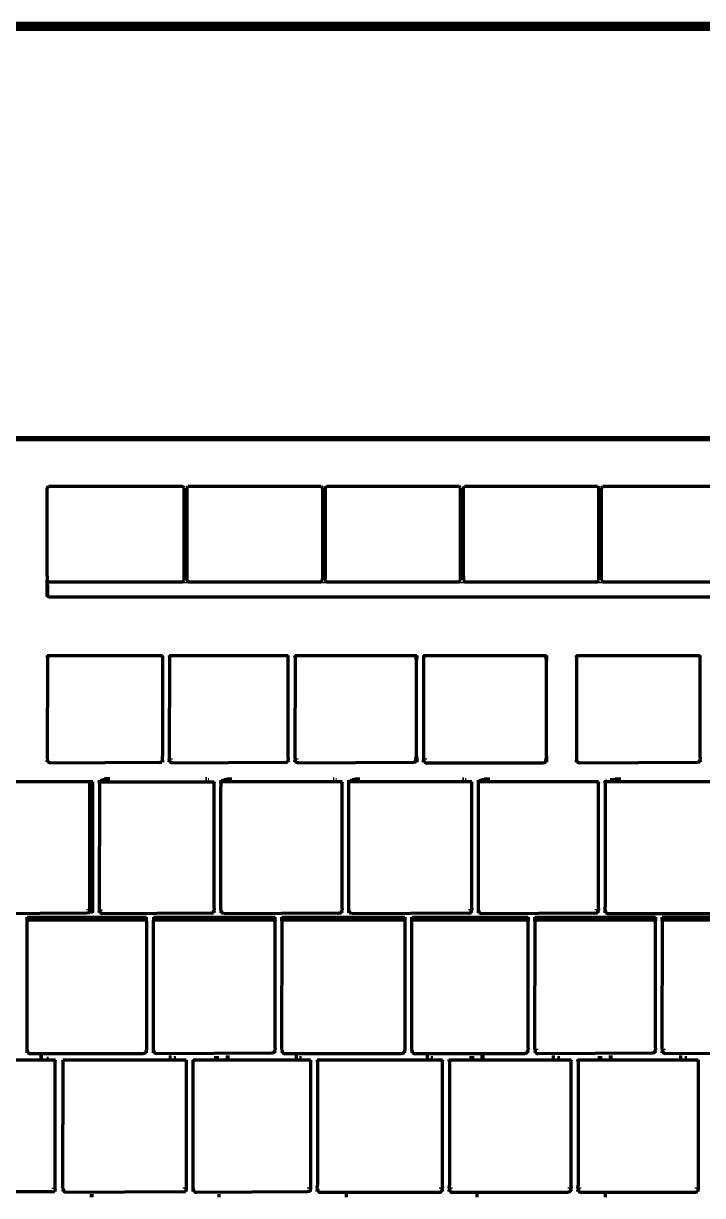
# Model space of a CAD drawing. Header units: millimetres. Extents: x 4307 to 31003, y 2809 to 20009.
# Drawn here: x 18928.9 to 18998.2, y 8724.4 to 8844.1 of the extents above; entities that cross this region are included whole.
import ezdxf

# ---------------------------------------------------------------- set-up
doc = ezdxf.new("R2010")
doc.units = ezdxf.units.MM
doc.layers.add('ProfileEdges', color=7, linetype='Continuous')

msp = doc.modelspace()

# ---------------------------------------------------------------- linework, layer by layer
for p, q in [((18931.43, 8786.99), (18931.43, 8787.09)), ((19133.2, 8786.99), (18931.43, 8786.99)), ((18931.43, 8786.8), (18931.43, 8785.66)), ((18931.43, 8785.66), (19133.2, 8785.66)), ((18931.29, 8768.98), (18931.38, 8768.98)), ((18931.38, 8768.64), (18931.29, 8768.65)), ((18942.72, 8768.61), (18931.38, 8768.64)), ((18942.98, 8768.98), (18943.07, 8768.98)), ((18943.07, 8768.65), (18942.98, 8768.64)), ((18943.75, 8768.98), (18944.09, 8768.98)), ((18943.84, 8768.64), (18943.75, 8768.65)), ((18955.55, 8768.61), (18943.84, 8768.64)), ((18955.81, 8768.98), (18955.89, 8768.98)), ((18955.89, 8768.65), (18955.81, 8768.64)), ((18956.58, 8768.98), (18956.92, 8768.98)), ((18956.66, 8768.64), (18956.58, 8768.65)), ((18968.68, 8768.61), (18956.66, 8768.64)), ((18968.94, 8768.98), (18969.02, 8768.98)), ((18969.02, 8768.65), (18968.94, 8768.64)), ((18969.71, 8768.98), (18970.05, 8768.98)), ((18969.79, 8768.64), (18969.71, 8768.65)), ((18982.21, 8768.64), (18969.79, 8768.64)), ((18982.29, 8768.65), (18982.21, 8768.64)), ((18982.22, 8768.98), (18982.29, 8768.98)), ((18985.41, 8768.64), (18985.33, 8768.65)), ((18997.63, 8768.61), (18985.41, 8768.64)), ((18997.89, 8768.98), (18997.97, 8768.98)), ((18997.97, 8768.65), (18997.89, 8768.64)), ((18935.63, 8753.58), (18935.3, 8753.58)), ((18935.3, 8753.25), (18935.56, 8753.25)), ((18935.56, 8753.25), (18935.93, 8753.25)), ((18935.93, 8753.58), (18935.63, 8753.58)), ((18936.6, 8753.58), (18936.94, 8753.58)), ((18936.68, 8753.25), (18936.6, 8753.25)), ((18936.94, 8753.25), (18936.68, 8753.25)), ((18948.24, 8753.25), (18947.98, 8753.25)), ((18948.24, 8753.58), (18948.32, 8753.58)), ((18948.32, 8753.25), (18948.24, 8753.25)), ((18949.01, 8753.25), (18949.1, 8753.25)), ((18961.05, 8753.25), (18961.31, 8753.25)), ((18961.4, 8753.58), (18961.31, 8753.58)), ((18961.31, 8753.25), (18961.4, 8753.25)), ((18962.08, 8753.25), (18962.17, 8753.25)), ((18974.64, 8753.58), (18974.3, 8753.58)), ((18974.3, 8753.25), (18974.56, 8753.25)), ((18974.56, 8753.25), (18974.64, 8753.25)), ((18975.33, 8753.25), (18975.41, 8753.25)), ((18975.41, 8753.25), (18975.67, 8753.25)), ((18987.58, 8753.58), (18987.23, 8753.58)), ((18987.23, 8753.25), (18987.49, 8753.25)), ((18987.49, 8753.25), (18987.58, 8753.25)), ((18988.35, 8753.58), (18988.26, 8753.58)), ((18988.26, 8753.25), (18988.35, 8753.25)), ((18988.35, 8753.25), (18988.6, 8753.25)), ((18929.22, 8739.29), (18929.31, 8739.29)), ((18929.22, 8738.96), (18929.31, 8738.96)), ((18929.31, 8738.96), (18941.36, 8738.96)), ((18941.36, 8738.96), (18941.44, 8738.96)), ((18942.21, 8739.29), (18942.13, 8739.29)), ((18942.13, 8738.96), (18942.21, 8738.96)), ((18942.21, 8738.96), (18954.22, 8738.92)), ((18954.56, 8739.29), (18954.48, 8739.29)), ((18954.48, 8738.96), (18954.56, 8738.96)), ((18955.25, 8738.96), (18955.33, 8738.96)), ((18955.33, 8738.96), (18967.74, 8738.96)), ((18967.82, 8739.29), (18967.74, 8739.29)), ((18967.74, 8738.96), (18967.82, 8738.96)), ((18968.59, 8739.29), (18968.51, 8739.29)), ((18968.51, 8738.96), (18968.59, 8738.96)), ((18968.59, 8738.96), (18980.31, 8738.96)), ((18980.31, 8738.96), (18980.4, 8738.96)), ((18981.43, 8739.29), (18981.08, 8739.29)), ((18981.08, 8738.96), (18981.17, 8738.96)), ((18981.17, 8738.96), (18993.07, 8738.92)), ((18993.32, 8738.96), (18993.41, 8738.96)), ((18994.44, 8739.29), (18994.09, 8739.29)), ((18994.09, 8738.96), (18994.18, 8738.96)), ((18994.18, 8738.96), (19005.84, 8738.92)), ((18931.75, 8725.12), (18932.1, 8725.12)), ((18932.01, 8724.79), (18932.1, 8724.79)), ((18932.89, 8724.79), (18932.98, 8724.79)), ((18932.98, 8724.79), (18945.15, 8724.75)), ((18945.49, 8725.12), (18945.15, 8725.12)), ((18945.41, 8724.79), (18945.49, 8724.79)), ((18946.26, 8725.12), (18946.18, 8725.12)), ((18946.18, 8724.79), (18946.26, 8724.79)), ((18946.26, 8724.79), (18957.84, 8724.75)), ((18958.18, 8725.12), (18957.84, 8725.12)), ((18958.1, 8724.79), (18958.18, 8724.79)), ((18958.95, 8725.12), (18958.87, 8725.12)), ((18958.87, 8724.79), (18958.95, 8724.79)), ((18958.95, 8724.79), (18971.57, 8724.79)), ((18971.66, 8725.12), (18971.31, 8725.12)), ((18971.57, 8724.79), (18971.66, 8724.79)), ((18972.68, 8725.12), (18972.34, 8725.12)), ((18972.34, 8724.79), (18972.43, 8724.79)), ((18972.43, 8724.79), (18984.71, 8724.79)), ((18984.8, 8725.12), (18984.45, 8725.12)), ((18984.71, 8724.79), (18984.8, 8724.79)), ((18985.82, 8725.12), (18985.48, 8725.12)), ((18985.48, 8724.79), (18985.57, 8724.79)), ((18985.57, 8724.79), (18997.69, 8724.79)), ((18997.78, 8725.12), (18997.43, 8725.12)), ((18997.69, 8724.79), (18997.78, 8724.79))]:
    msp.add_line(p, q)
at = {"layer": 'ProfileEdges', "lineweight": 211}
for p, q in [((19353.46, 8844.14), (18886.7, 8844.13)), ((19371.81, 8843.51), (18886.77, 8843.51)), ((18905.14, 8843.91), (19353.44, 8843.91)), ((18899.2, 8801.63), (19198.4, 8801.64)), ((19198.25, 8801.81), (18899.37, 8801.81)), ((18931.29, 8796.7), (18931.43, 8796.84)), ((18931.29, 8787.67), (18931.29, 8796.7)), ((18945.14, 8796.84), (18931.43, 8796.84)), ((18945.27, 8796.7), (18945.14, 8796.84)), ((18945.27, 8787.42), (18945.27, 8796.7)), ((18945.55, 8796.7), (18945.68, 8796.84)), ((18945.55, 8796.7), (18945.55, 8787.42)), ((18959.25, 8796.84), (18945.68, 8796.84)), ((18959.25, 8796.84), (18959.39, 8796.7)), ((18959.39, 8796.7), (18959.39, 8787.42)), ((18959.67, 8796.7), (18959.8, 8796.84)), ((18959.67, 8796.7), (18959.67, 8787.42)), ((18973.37, 8796.84), (18959.8, 8796.84)), ((18973.51, 8796.7), (18973.37, 8796.84)), ((18973.51, 8787.42), (18973.51, 8796.7)), ((18973.79, 8796.7), (18973.92, 8796.84)), ((18973.79, 8787.67), (18973.79, 8796.7)), ((18987.49, 8796.84), (18973.92, 8796.84)), ((18987.49, 8796.84), (18987.63, 8796.7)), ((18987.63, 8787.42), (18987.63, 8796.7)), ((18987.9, 8796.7), (18988.04, 8796.84)), ((18987.91, 8787.42), (18987.9, 8796.7)), ((19001.61, 8796.84), (18988.04, 8796.84)), ((18931.29, 8787.67), (18931.29, 8787.24)), ((18973.79, 8787.67), (18973.79, 8787.42)), ((18931.29, 8787.24), (18931.43, 8787.09)), ((18931.29, 8786.11), (18931.29, 8787.24)), ((18931.43, 8787.09), (18945.14, 8787.09)), ((18945.14, 8787.42), (18945.27, 8787.42)), ((18945.14, 8787.09), (18945.27, 8787.24)), ((18945.27, 8787.42), (18945.55, 8787.42)), ((18945.27, 8787.24), (18945.27, 8787.42)), ((18945.55, 8787.42), (18945.55, 8787.24)), ((18945.68, 8787.09), (18945.55, 8787.24)), ((18945.68, 8787.09), (18959.25, 8787.09)), ((18959.25, 8787.09), (18959.39, 8787.24)), ((18959.39, 8787.42), (18959.67, 8787.42)), ((18959.39, 8787.24), (18959.39, 8787.42)), ((18959.67, 8787.42), (18959.8, 8787.42)), ((18959.67, 8787.24), (18959.67, 8787.42)), ((18959.8, 8787.09), (18959.67, 8787.24)), ((18959.8, 8787.09), (18973.37, 8787.09)), ((18973.37, 8787.09), (18973.51, 8787.24)), ((18973.51, 8787.42), (18973.79, 8787.42)), ((18973.51, 8787.24), (18973.51, 8787.42)), ((18973.79, 8787.42), (18973.79, 8787.24)), ((18973.79, 8787.24), (18973.92, 8787.09)), ((18973.92, 8787.09), (18987.49, 8787.09)), ((18987.49, 8787.42), (18987.63, 8787.42)), ((18987.49, 8787.09), (18987.63, 8787.24)), ((18987.63, 8787.42), (18987.91, 8787.42)), ((18987.63, 8787.24), (18987.63, 8787.42)), ((18987.9, 8787.24), (18987.91, 8787.42)), ((18987.9, 8787.24), (18988.04, 8787.09)), ((18988.04, 8787.09), (19001.61, 8787.09)), ((18931.29, 8786.11), (18931.29, 8786)), ((18931.29, 8785.68), (18931.29, 8786)), ((18931.29, 8785.68), (18931.43, 8785.53)), ((18931.29, 8785.58), (18931.29, 8785.68)), ((19133.2, 8785.53), (18931.43, 8785.53)), ((18931.31, 8779.43), (18931.29, 8779.55)), ((18931.29, 8779.55), (18931.34, 8779.55)), ((18931.31, 8779.43), (18931.29, 8768.98)), ((18931.31, 8779.43), (18931.34, 8779.55)), ((18931.34, 8779.55), (18943.02, 8779.55)), ((18943.02, 8779.55), (18943.05, 8779.43)), ((18943.02, 8779.55), (18943.07, 8779.55)), ((18943.05, 8779.43), (18943.07, 8779.55)), ((18943.05, 8779.43), (18943.05, 8769.28)), ((18943.75, 8779.55), (18943.81, 8779.57)), ((18943.75, 8779.55), (18943.77, 8779.43)), ((18943.77, 8779.43), (18943.75, 8768.98)), ((18943.77, 8779.43), (18943.81, 8779.57)), ((18943.81, 8779.57), (18955.84, 8779.55)), ((18955.84, 8779.55), (18955.87, 8779.43)), ((18955.84, 8779.55), (18955.89, 8779.55)), ((18955.89, 8779.55), (18955.87, 8779.43)), ((18955.87, 8779.43), (18955.87, 8769.28)), ((18956.58, 8779.55), (18956.65, 8779.55)), ((18956.6, 8779.43), (18956.58, 8779.55)), ((18956.6, 8779.43), (18956.58, 8768.98)), ((18956.65, 8779.55), (18956.6, 8779.43)), ((18956.65, 8779.55), (18968.92, 8779.55)), ((18968.92, 8779.55), (18968.94, 8779.45)), ((18968.92, 8779.55), (18969.02, 8779.55)), ((18969, 8779.05), (18968.94, 8779.45)), ((18969.02, 8779.55), (18969, 8779.05)), ((18969.71, 8779.55), (18969.78, 8779.55)), ((18969.71, 8779.55), (18969.73, 8779.43)), ((18969.78, 8779.55), (18969.73, 8779.43)), ((18969.73, 8779.43), (18969.73, 8769.28)), ((18969.78, 8779.55), (18982.19, 8779.55)), ((18982.19, 8779.55), (18982.21, 8779.45)), ((18982.19, 8779.55), (18982.29, 8779.55)), ((18982.27, 8779.05), (18982.21, 8779.45)), ((18982.29, 8779.55), (18982.27, 8779.05)), ((18985.35, 8779.43), (18985.33, 8779.55)), ((18985.33, 8779.55), (18985.4, 8779.55)), ((18985.4, 8779.55), (18985.35, 8779.43)), ((18985.35, 8779.43), (18985.35, 8768.91)), ((18985.4, 8779.55), (18997.92, 8779.55)), ((18997.92, 8779.55), (18997.95, 8779.43)), ((18997.92, 8779.55), (18997.97, 8779.55)), ((18997.97, 8779.55), (18997.95, 8779.43)), ((18997.95, 8779.43), (18997.95, 8769.28)), ((18969, 8769.28), (18969, 8779.05)), ((18982.27, 8769.28), (18982.27, 8779.05)), ((18931.29, 8768.98), (18931.31, 8768.91)), ((18931.29, 8768.65), (18931.31, 8768.91)), ((18931.38, 8768.64), (18931.31, 8768.91)), ((18931.63, 8768.55), (18931.38, 8768.64)), ((18942.72, 8768.61), (18931.63, 8768.55)), ((18942.72, 8768.61), (18942.98, 8768.64)), ((18942.98, 8768.64), (18943.05, 8768.91)), ((18943.07, 8768.98), (18943.05, 8769.28)), ((18943.05, 8768.91), (18943.07, 8768.98)), ((18943.05, 8768.91), (18943.07, 8768.65)), ((18943.77, 8768.91), (18943.75, 8768.98)), ((18943.75, 8768.65), (18943.77, 8768.91)), ((18943.84, 8768.64), (18943.77, 8768.91)), ((18944.09, 8768.55), (18943.84, 8768.64)), ((18955.55, 8768.61), (18944.09, 8768.55)), ((18955.55, 8768.61), (18955.81, 8768.64)), ((18955.87, 8768.91), (18955.81, 8768.64)), ((18955.87, 8769.28), (18955.89, 8768.98)), ((18955.89, 8768.98), (18955.87, 8768.91)), ((18955.87, 8768.91), (18955.89, 8768.65)), ((18956.58, 8768.98), (18956.6, 8768.91)), ((18956.58, 8768.65), (18956.6, 8768.91)), ((18956.66, 8768.64), (18956.6, 8768.91)), ((18956.92, 8768.55), (18956.66, 8768.64)), ((18968.68, 8768.61), (18956.92, 8768.55)), ((18968.94, 8768.64), (18968.68, 8768.61)), ((18968.94, 8768.98), (18969, 8769.28)), ((18968.94, 8768.64), (18968.94, 8768.98)), ((18969, 8769.28), (18969.02, 8768.98)), ((18969.02, 8768.98), (18969.02, 8768.65)), ((18969.73, 8769.28), (18969.71, 8768.98)), ((18969.71, 8768.98), (18969.73, 8768.91)), ((18969.71, 8768.65), (18969.73, 8768.91)), ((18969.73, 8768.91), (18969.79, 8768.64)), ((18969.79, 8768.64), (18970.05, 8768.55)), ((18981.95, 8768.55), (18970.05, 8768.55)), ((18982.21, 8768.64), (18981.95, 8768.55)), ((18982.22, 8768.98), (18982.21, 8768.89)), ((18982.21, 8768.64), (18982.21, 8768.89)), ((18982.27, 8769.28), (18982.22, 8768.98)), ((18982.27, 8769.28), (18982.29, 8768.98)), ((18982.29, 8768.98), (18982.29, 8768.65)), ((18985.33, 8768.65), (18985.35, 8768.91)), ((18985.35, 8768.91), (18985.41, 8768.64)), ((18985.67, 8768.55), (18985.41, 8768.64)), ((18997.63, 8768.61), (18985.67, 8768.55)), ((18997.89, 8768.64), (18997.63, 8768.61)), ((18997.89, 8768.64), (18997.95, 8768.91)), ((18997.95, 8769.28), (18997.97, 8768.98)), ((18997.97, 8768.98), (18997.95, 8768.91)), ((18997.95, 8768.91), (18997.97, 8768.65)), ((18935.6, 8766.63), (18923.87, 8766.63)), ((18935.6, 8766.63), (18935.63, 8766.51)), ((18935.95, 8766.63), (18935.6, 8766.63)), ((18935.63, 8753.58), (18935.63, 8766.51)), ((18935.93, 8753.58), (18935.95, 8766.63)), ((18936.6, 8766.81), (18936.6, 8766.63)), ((18936.6, 8766.63), (18936.67, 8766.63)), ((18936.62, 8766.51), (18936.6, 8766.63)), ((18936.62, 8766.51), (18936.6, 8753.58)), ((18936.67, 8766.63), (18936.62, 8766.51)), ((18936.67, 8766.63), (18948.28, 8766.63)), ((18936.73, 8766.76), (18936.68, 8766.65)), ((18936.94, 8766.86), (18936.73, 8766.76)), ((18937.36, 8766.86), (18936.94, 8766.86)), ((18937.67, 8766.96), (18937.13, 8766.96)), ((18947.57, 8766.96), (18947.45, 8766.96)), ((18947.79, 8766.86), (18947.71, 8766.86)), ((18948.27, 8766.65), (18948.28, 8766.63)), ((18948.28, 8766.63), (18948.3, 8766.51)), ((18948.28, 8766.63), (18948.32, 8766.63)), ((18948.32, 8766.63), (18948.3, 8766.51)), ((18948.3, 8766.51), (18948.3, 8753.89)), ((18949.01, 8766.81), (18949.01, 8766.63)), ((18949.06, 8766.63), (18949.01, 8766.63)), ((18949.03, 8766.51), (18949.01, 8766.63)), ((18949.01, 8753.58), (18949.03, 8766.13)), ((18949.06, 8766.63), (18949.03, 8766.51)), ((18949.03, 8766.51), (18949.03, 8766.13)), ((18949.1, 8766.77), (18949.06, 8766.63)), ((18961.34, 8766.65), (18949.06, 8766.63)), ((18949.1, 8766.77), (18949.35, 8766.86)), ((18949.82, 8766.86), (18949.35, 8766.86)), ((18949.58, 8766.96), (18950.15, 8766.96)), ((18960.48, 8766.96), (18960.6, 8766.96)), ((18960.83, 8766.86), (18960.75, 8766.86)), ((18961.38, 8766.51), (18961.34, 8766.65)), ((18961.4, 8766.63), (18961.34, 8766.65)), ((18961.4, 8766.63), (18961.38, 8766.51)), ((18961.38, 8766.51), (18961.38, 8753.89)), ((18962.08, 8766.63), (18962.08, 8766.81)), ((18962.16, 8766.63), (18962.08, 8766.63)), ((18962.1, 8766.51), (18962.08, 8766.63)), ((18962.08, 8753.58), (18962.1, 8766.51)), ((18962.16, 8766.63), (18962.1, 8766.51)), ((18974.59, 8766.65), (18962.16, 8766.63)), ((18962.21, 8766.76), (18962.17, 8766.65)), ((18962.43, 8766.86), (18962.21, 8766.76)), ((18962.9, 8766.86), (18962.43, 8766.86)), ((18962.66, 8766.96), (18963.23, 8766.96)), ((18973.71, 8766.96), (18973.82, 8766.96)), ((18974.06, 8766.86), (18973.98, 8766.86)), ((18974.59, 8766.65), (18974.62, 8766.51)), ((18974.64, 8766.63), (18974.59, 8766.65)), ((18974.64, 8766.63), (18974.62, 8766.51)), ((18974.62, 8766.51), (18974.62, 8753.89)), ((18975.33, 8766.63), (18975.33, 8766.81)), ((18975.38, 8766.63), (18975.33, 8766.63)), ((18975.35, 8766.51), (18975.33, 8766.63)), ((18975.33, 8753.58), (18975.35, 8766.51)), ((18975.35, 8766.51), (18975.38, 8766.63)), ((18975.38, 8766.63), (18975.41, 8766.77)), ((18987.52, 8766.65), (18975.38, 8766.63)), ((18975.41, 8766.77), (18975.67, 8766.86)), ((18976.14, 8766.86), (18975.67, 8766.86)), ((18975.91, 8766.96), (18976.48, 8766.96)), ((18987.52, 8766.65), (18987.55, 8766.51)), ((18987.58, 8766.63), (18987.52, 8766.65)), ((18987.58, 8766.63), (18987.55, 8766.51)), ((18987.55, 8766.51), (18987.55, 8753.89)), ((18988.26, 8766.63), (18988.26, 8766.76)), ((18988.31, 8766.63), (18988.26, 8766.63)), ((18988.28, 8766.51), (18988.26, 8766.63)), ((18988.28, 8766.51), (18988.31, 8766.63)), ((18988.28, 8766.51), (18988.28, 8753.89)), ((18988.31, 8766.63), (18988.35, 8766.77)), ((19000.53, 8766.63), (18988.31, 8766.63)), ((18988.37, 8766.78), (18988.35, 8766.77)), ((18989.4, 8766.86), (18988.79, 8766.86)), ((18989.3, 8766.96), (18989.87, 8766.96)), ((18935.3, 8753.21), (18924.14, 8753.16)), ((18935.56, 8753.25), (18935.3, 8753.21)), ((18935.63, 8753.51), (18935.56, 8753.25)), ((18935.63, 8753.58), (18935.63, 8753.51)), ((18935.93, 8753.25), (18935.93, 8753.58)), ((18936.62, 8753.51), (18936.6, 8753.58)), ((18936.6, 8753.25), (18936.62, 8753.51)), ((18936.62, 8753.51), (18936.68, 8753.25)), ((18936.94, 8753.16), (18936.68, 8753.25)), ((18947.98, 8753.21), (18936.94, 8753.16)), ((18947.98, 8753.21), (18948.24, 8753.25)), ((18948.24, 8753.25), (18948.3, 8753.51)), ((18948.3, 8753.89), (18948.32, 8753.58)), ((18948.32, 8753.58), (18948.3, 8753.51)), ((18948.3, 8753.51), (18948.32, 8753.25)), ((18949.01, 8753.58), (18949.03, 8753.51)), ((18949.03, 8753.51), (18949.01, 8753.25)), ((18949.03, 8753.51), (18949.1, 8753.25)), ((18949.1, 8753.25), (18949.2, 8753.25)), ((18949.35, 8753.16), (18949.2, 8753.25)), ((18961.05, 8753.21), (18949.35, 8753.16)), ((18961.05, 8753.21), (18961.31, 8753.25)), ((18961.31, 8753.25), (18961.38, 8753.51)), ((18961.38, 8753.89), (18961.4, 8753.58)), ((18961.4, 8753.58), (18961.38, 8753.51)), ((18961.4, 8753.25), (18961.38, 8753.51)), ((18962.1, 8753.51), (18962.08, 8753.58)), ((18962.08, 8753.25), (18962.1, 8753.51)), ((18962.1, 8753.51), (18962.17, 8753.25)), ((18962.17, 8753.25), (18962.27, 8753.25)), ((18962.43, 8753.16), (18962.27, 8753.25)), ((18974.3, 8753.21), (18962.43, 8753.16)), ((18974.3, 8753.21), (18974.56, 8753.25)), ((18974.56, 8753.25), (18974.62, 8753.51)), ((18974.62, 8753.89), (18974.64, 8753.58)), ((18974.64, 8753.58), (18974.62, 8753.51)), ((18974.64, 8753.25), (18974.62, 8753.51)), ((18975.35, 8753.51), (18975.33, 8753.58)), ((18975.33, 8753.25), (18975.35, 8753.51)), ((18975.35, 8753.51), (18975.41, 8753.25)), ((18975.67, 8753.16), (18975.41, 8753.25)), ((18987.23, 8753.21), (18975.67, 8753.16)), ((18987.23, 8753.21), (18987.49, 8753.25)), ((18987.49, 8753.25), (18987.55, 8753.51)), ((18987.55, 8753.89), (18987.58, 8753.58)), ((18987.58, 8753.58), (18987.55, 8753.51)), ((18987.58, 8753.25), (18987.55, 8753.51)), ((18988.26, 8753.58), (18988.28, 8753.89)), ((18988.28, 8753.51), (18988.26, 8753.58)), ((18988.26, 8753.25), (18988.28, 8753.51)), ((18988.28, 8753.51), (18988.35, 8753.25)), ((18988.35, 8753.25), (18988.6, 8753.16)), ((19000.24, 8753.16), (18988.6, 8753.16)), ((18929.22, 8752.83), (18941.44, 8752.83)), ((18929.22, 8752.5), (18929.22, 8752.83)), ((18929.27, 8752.5), (18929.22, 8752.5)), ((18929.24, 8752.38), (18929.22, 8752.5)), ((18929.22, 8739.29), (18929.24, 8752.38)), ((18929.27, 8752.5), (18929.24, 8752.38)), ((18929.31, 8752.64), (18929.27, 8752.5)), ((18941.39, 8752.5), (18929.27, 8752.5)), ((18929.31, 8752.64), (18929.57, 8752.73)), ((18941.1, 8752.68), (18929.57, 8752.73)), ((18941.1, 8752.68), (18941.36, 8752.64)), ((18941.36, 8752.64), (18941.39, 8752.5)), ((18941.39, 8752.5), (18941.42, 8752.38)), ((18941.44, 8752.5), (18941.39, 8752.5)), ((18941.42, 8752.38), (18941.44, 8752.5)), ((18941.42, 8752.38), (18941.42, 8739.59)), ((18941.44, 8752.5), (18941.44, 8752.83)), ((18942.13, 8752.83), (18942.13, 8752.5)), ((18942.13, 8752.83), (18954.56, 8752.83)), ((18942.15, 8752.38), (18942.13, 8752.5)), ((18942.18, 8752.5), (18942.13, 8752.5)), ((18942.13, 8739.29), (18942.15, 8752.38)), ((18942.15, 8752.38), (18942.18, 8752.5)), ((18942.18, 8752.5), (18942.21, 8752.64)), ((18954.51, 8752.5), (18942.18, 8752.5)), ((18942.21, 8752.64), (18942.47, 8752.73)), ((18954.22, 8752.73), (18942.47, 8752.73)), ((18954.48, 8752.64), (18954.22, 8752.73)), ((18954.51, 8752.5), (18954.48, 8752.64)), ((18954.56, 8752.5), (18954.51, 8752.5)), ((18954.54, 8752.38), (18954.51, 8752.5)), ((18954.56, 8752.5), (18954.54, 8752.38)), ((18954.54, 8752.38), (18954.54, 8739.59)), ((18954.56, 8752.5), (18954.56, 8752.83)), ((18955.25, 8752.83), (18967.82, 8752.83)), ((18955.25, 8752.5), (18955.25, 8752.83)), ((18955.3, 8752.5), (18955.25, 8752.5)), ((18955.27, 8752.38), (18955.25, 8752.5)), ((18955.25, 8739.29), (18955.27, 8752.38)), ((18955.27, 8752.38), (18955.3, 8752.5)), ((18955.3, 8752.5), (18955.33, 8752.64)), ((18967.77, 8752.5), (18955.3, 8752.5)), ((18955.33, 8752.64), (18955.59, 8752.73)), ((18967.48, 8752.68), (18955.59, 8752.73)), ((18967.48, 8752.68), (18967.74, 8752.64)), ((18967.74, 8752.64), (18967.77, 8752.5)), ((18967.82, 8752.5), (18967.77, 8752.5)), ((18967.77, 8752.5), (18967.8, 8752.38)), ((18967.82, 8752.5), (18967.8, 8752.38)), ((18967.8, 8752.38), (18967.8, 8739.59)), ((18967.82, 8752.83), (18967.82, 8752.5)), ((18968.51, 8752.83), (18980.4, 8752.83)), ((18968.51, 8752.5), (18968.51, 8752.83)), ((18968.56, 8752.5), (18968.51, 8752.5)), ((18968.53, 8752.38), (18968.51, 8752.5)), ((18968.51, 8739.29), (18968.53, 8752.38)), ((18968.53, 8752.38), (18968.56, 8752.5)), ((18968.56, 8752.5), (18968.59, 8752.64)), ((18980.35, 8752.5), (18968.56, 8752.5)), ((18968.59, 8752.64), (18968.85, 8752.73)), ((18980.06, 8752.68), (18968.85, 8752.73)), ((18980.06, 8752.68), (18980.31, 8752.64)), ((18980.35, 8752.5), (18980.31, 8752.64)), ((18980.4, 8752.5), (18980.35, 8752.5)), ((18980.38, 8752.38), (18980.35, 8752.5)), ((18980.4, 8752.5), (18980.38, 8752.38)), ((18980.38, 8752.38), (18980.38, 8739.59)), ((18980.4, 8752.83), (18980.4, 8752.5)), ((18981.08, 8752.83), (18993.41, 8752.83)), ((18981.08, 8752.5), (18981.08, 8752.83)), ((18981.16, 8752.5), (18981.08, 8752.5)), ((18981.11, 8752.38), (18981.08, 8752.5)), ((18981.08, 8739.29), (18981.11, 8752.38)), ((18981.16, 8752.5), (18981.11, 8752.38)), ((18981.21, 8752.63), (18981.16, 8752.5)), ((18993.36, 8752.5), (18981.16, 8752.5)), ((18981.43, 8752.73), (18981.21, 8752.63)), ((18993.07, 8752.73), (18981.43, 8752.73)), ((18993.32, 8752.64), (18993.07, 8752.73)), ((18993.36, 8752.5), (18993.32, 8752.64)), ((18993.41, 8752.5), (18993.36, 8752.5)), ((18993.39, 8752.38), (18993.36, 8752.5)), ((18993.41, 8752.5), (18993.39, 8752.38)), ((18993.39, 8752.38), (18993.39, 8739.59)), ((18993.41, 8752.83), (18993.41, 8752.5)), ((18994.09, 8752.83), (19006.18, 8752.83)), ((18994.09, 8752.5), (18994.09, 8752.83)), ((18994.17, 8752.5), (18994.09, 8752.5)), ((18994.12, 8752.38), (18994.09, 8752.5)), ((18994.09, 8739.29), (18994.12, 8752.38)), ((18994.17, 8752.5), (18994.12, 8752.38)), ((18994.22, 8752.63), (18994.17, 8752.5)), ((19006.13, 8752.5), (18994.17, 8752.5)), ((18994.44, 8752.73), (18994.22, 8752.63)), ((19005.84, 8752.73), (18994.44, 8752.73)), ((18929.24, 8739.22), (18929.22, 8739.29)), ((18929.22, 8738.96), (18929.24, 8739.22)), ((18929.24, 8739.22), (18929.31, 8738.96)), ((18929.31, 8738.96), (18929.57, 8738.86)), ((18941.1, 8738.86), (18929.57, 8738.86)), ((18941.36, 8738.96), (18941.1, 8738.86)), ((18941.36, 8738.96), (18941.42, 8739.22)), ((18941.42, 8739.59), (18941.44, 8739.29)), ((18941.44, 8739.29), (18941.42, 8739.22)), ((18941.44, 8738.96), (18941.42, 8739.22)), ((18942.15, 8739.22), (18942.13, 8739.29)), ((18942.13, 8738.96), (18942.15, 8739.22)), ((18942.15, 8739.22), (18942.21, 8738.96)), ((18942.47, 8738.86), (18942.21, 8738.96)), ((18954.22, 8738.92), (18942.47, 8738.86)), ((18954.48, 8738.96), (18954.22, 8738.92)), ((18954.48, 8738.96), (18954.54, 8739.22)), ((18954.54, 8739.59), (18954.56, 8739.29)), ((18954.54, 8739.22), (18954.56, 8739.29)), ((18954.56, 8738.96), (18954.54, 8739.22)), ((18955.27, 8739.22), (18955.25, 8739.29)), ((18955.27, 8739.22), (18955.25, 8738.96)), ((18955.27, 8739.22), (18955.33, 8738.96)), ((18955.33, 8738.96), (18955.59, 8738.86)), ((18967.48, 8738.86), (18955.59, 8738.86)), ((18967.74, 8738.96), (18967.48, 8738.86)), ((18967.74, 8738.96), (18967.8, 8739.22)), ((18967.8, 8739.59), (18967.82, 8739.29)), ((18967.82, 8739.29), (18967.8, 8739.22)), ((18967.82, 8738.96), (18967.8, 8739.22)), ((18968.53, 8739.22), (18968.51, 8739.29)), ((18968.53, 8739.22), (18968.51, 8738.96)), ((18968.53, 8739.22), (18968.59, 8738.96)), ((18968.59, 8738.96), (18968.85, 8738.86)), ((18980.06, 8738.86), (18968.85, 8738.86)), ((18980.31, 8738.96), (18980.06, 8738.86)), ((18980.31, 8738.96), (18980.38, 8739.22)), ((18980.38, 8739.59), (18980.4, 8739.29)), ((18980.4, 8739.29), (18980.38, 8739.22)), ((18980.4, 8738.96), (18980.38, 8739.22)), ((18981.08, 8739.29), (18981.11, 8739.22)), ((18981.11, 8739.22), (18981.08, 8738.96)), ((18981.11, 8739.22), (18981.17, 8738.96)), ((18981.17, 8738.96), (18981.43, 8738.86)), ((18993.07, 8738.92), (18981.43, 8738.86)), ((18993.32, 8738.96), (18993.07, 8738.92)), ((18993.32, 8738.96), (18993.39, 8739.22)), ((18993.39, 8739.59), (18993.41, 8739.29)), ((18993.41, 8739.29), (18993.39, 8739.22)), ((18993.41, 8738.96), (18993.39, 8739.22)), ((18994.12, 8739.22), (18994.09, 8739.29)), ((18994.09, 8738.96), (18994.12, 8739.22)), ((18994.12, 8739.22), (18994.18, 8738.96)), ((18994.44, 8738.86), (18994.18, 8738.96)), ((19005.84, 8738.92), (18994.44, 8738.86)), ((18932.07, 8738.21), (18910.39, 8738.21)), ((18930.83, 8738.54), (18930.49, 8738.54)), ((18931.42, 8738.39), (18931.24, 8738.39)), ((18932.07, 8738.21), (18932.1, 8738.09)), ((18932.12, 8738.21), (18932.07, 8738.21)), ((18932.08, 8725.42), (18932.1, 8737.71)), ((18932.1, 8738.09), (18932.12, 8738.21)), ((18932.1, 8737.71), (18932.1, 8738.09)), ((18932.91, 8738.09), (18932.89, 8738.21)), ((18932.94, 8738.21), (18932.89, 8738.21)), ((18932.89, 8725.12), (18932.91, 8738.09)), ((18932.91, 8738.09), (18932.94, 8738.21)), ((18945.44, 8738.22), (18932.94, 8738.21)), ((18943.69, 8738.54), (18943.99, 8738.54)), ((18944.43, 8738.44), (18944.22, 8738.44)), ((18945.47, 8738.09), (18945.44, 8738.22)), ((18945.49, 8738.21), (18945.44, 8738.22)), ((18945.49, 8738.21), (18945.47, 8738.09)), ((18945.47, 8738.09), (18945.47, 8725.42)), ((18946.18, 8738.26), (18946.18, 8738.21)), ((18946.23, 8738.21), (18946.18, 8738.21)), ((18946.2, 8738.09), (18946.18, 8738.21)), ((18946.18, 8725.12), (18946.2, 8738.09)), ((18946.2, 8738.09), (18946.23, 8738.21)), ((18946.23, 8738.21), (18946.24, 8738.27)), ((18958.13, 8738.22), (18946.23, 8738.21)), ((18948.82, 8738.44), (18948.35, 8738.44)), ((18949.53, 8738.54), (18949.91, 8738.54)), ((18956.57, 8738.54), (18956.88, 8738.54)), ((18957.26, 8738.44), (18957.04, 8738.44)), ((18958.16, 8738.09), (18958.13, 8738.22)), ((18958.18, 8738.21), (18958.13, 8738.22)), ((18958.18, 8738.21), (18958.16, 8738.09)), ((18958.16, 8738.09), (18958.16, 8725.42)), ((18958.94, 8738.21), (18958.87, 8738.21)), ((18958.89, 8738.09), (18958.87, 8738.21)), ((18958.94, 8738.21), (18958.89, 8738.09)), ((18958.89, 8738.09), (18958.89, 8725.42)), ((18971.6, 8738.22), (18958.94, 8738.21)), ((18969.95, 8738.54), (18970.25, 8738.54)), ((18970.66, 8738.44), (18970.45, 8738.44)), ((18971.63, 8738.09), (18971.6, 8738.22)), ((18971.66, 8738.21), (18971.6, 8738.22)), ((18971.66, 8738.21), (18971.63, 8738.09)), ((18971.63, 8738.09), (18971.63, 8725.42)), ((18972.34, 8738.21), (18972.34, 8738.26)), ((18972.41, 8738.21), (18972.34, 8738.21)), ((18972.36, 8738.09), (18972.34, 8738.21)), ((18972.41, 8738.21), (18972.36, 8738.09)), ((18972.36, 8738.09), (18972.36, 8725.42)), ((18972.44, 8738.27), (18972.41, 8738.21)), ((18984.74, 8738.22), (18972.41, 8738.21)), ((18974.88, 8738.44), (18974.41, 8738.44)), ((18975.55, 8738.54), (18975.93, 8738.54)), ((18982.84, 8738.54), (18983.14, 8738.54)), ((18983.63, 8738.44), (18983.41, 8738.44)), ((18984.77, 8738.09), (18984.74, 8738.22)), ((18984.8, 8738.21), (18984.74, 8738.22)), ((18984.8, 8738.21), (18984.77, 8738.09)), ((18984.77, 8738.09), (18984.77, 8725.42)), ((18985.48, 8738.21), (18985.48, 8738.27)), ((18985.55, 8738.21), (18985.48, 8738.21)), ((18985.5, 8738.09), (18985.48, 8738.21)), ((18985.55, 8738.21), (18985.5, 8738.09)), ((18985.5, 8738.09), (18985.5, 8725.42)), ((18985.58, 8738.27), (18985.55, 8738.21)), ((18997.72, 8738.22), (18985.55, 8738.21)), ((18987.98, 8738.44), (18987.51, 8738.44)), ((18988.63, 8738.54), (18989.01, 8738.54)), ((18995.83, 8738.54), (18996.14, 8738.54)), ((18996.62, 8738.44), (18996.4, 8738.44)), ((18997.76, 8738.09), (18997.72, 8738.22)), ((18997.78, 8738.21), (18997.72, 8738.22)), ((18997.78, 8738.21), (18997.76, 8738.09)), ((18997.76, 8738.09), (18997.76, 8725.42)), ((18932.1, 8725.12), (18932.08, 8725.42)), ((18945.47, 8725.42), (18945.49, 8725.12)), ((18958.16, 8725.42), (18958.18, 8725.12)), ((18958.87, 8725.12), (18958.89, 8725.42)), ((18971.63, 8725.42), (18971.66, 8725.12)), ((18972.34, 8725.12), (18972.36, 8725.42)), ((18984.77, 8725.42), (18984.8, 8725.12)), ((18985.48, 8725.12), (18985.5, 8725.42)), ((18997.76, 8725.42), (18997.78, 8725.12)), ((18931.75, 8724.75), (18910.64, 8724.75)), ((18931.75, 8724.75), (18932.01, 8724.79)), ((18932.08, 8725.05), (18932.01, 8724.79)), ((18932.08, 8725.05), (18932.1, 8725.12)), ((18932.1, 8724.79), (18932.08, 8725.05)), ((18932.89, 8725.12), (18932.91, 8725.05)), ((18932.91, 8725.05), (18932.89, 8724.79)), ((18932.91, 8725.05), (18932.98, 8724.79)), ((18933.24, 8724.69), (18932.98, 8724.79)), ((18945.15, 8724.75), (18933.24, 8724.69)), ((18935.65, 8724.37), (18936, 8724.37)), ((18945.15, 8724.75), (18945.41, 8724.79)), ((18945.47, 8725.05), (18945.41, 8724.79)), ((18945.49, 8725.12), (18945.47, 8725.05)), ((18945.49, 8724.79), (18945.47, 8725.05)), ((18946.2, 8725.05), (18946.18, 8725.12)), ((18946.18, 8724.79), (18946.2, 8725.05)), ((18946.2, 8725.05), (18946.26, 8724.79)), ((18946.26, 8724.79), (18946.52, 8724.69)), ((18957.84, 8724.75), (18946.52, 8724.69)), ((18948.69, 8724.37), (18948.99, 8724.37)), ((18958.1, 8724.79), (18957.84, 8724.75)), ((18958.16, 8725.05), (18958.1, 8724.79)), ((18958.18, 8725.12), (18958.16, 8725.05)), ((18958.18, 8724.79), (18958.16, 8725.05)), ((18958.89, 8725.05), (18958.87, 8725.12)), ((18958.87, 8724.79), (18958.89, 8725.05)), ((18958.89, 8725.05), (18958.95, 8724.79)), ((18958.95, 8724.79), (18959.21, 8724.69)), ((18971.31, 8724.69), (18959.21, 8724.69)), ((18961.69, 8724.37), (18962, 8724.37)), ((18971.31, 8724.69), (18971.57, 8724.79)), ((18971.63, 8725.05), (18971.57, 8724.79)), ((18971.66, 8725.12), (18971.63, 8725.05)), ((18971.66, 8724.79), (18971.63, 8725.05)), ((18972.36, 8725.05), (18972.34, 8725.12)), ((18972.34, 8724.79), (18972.36, 8725.05)), ((18972.36, 8725.05), (18972.43, 8724.79)), ((18972.43, 8724.79), (18972.68, 8724.69)), ((18984.45, 8724.69), (18972.68, 8724.69)), ((18975.04, 8724.37), (18975.34, 8724.37)), ((18984.71, 8724.79), (18984.45, 8724.69)), ((18984.77, 8725.05), (18984.71, 8724.79)), ((18984.8, 8725.12), (18984.77, 8725.05)), ((18984.8, 8724.79), (18984.77, 8725.05)), ((18985.5, 8725.05), (18985.48, 8725.12)), ((18985.48, 8724.79), (18985.5, 8725.05)), ((18985.5, 8725.05), (18985.57, 8724.79)), ((18985.57, 8724.79), (18985.82, 8724.69)), ((18997.43, 8724.69), (18985.82, 8724.69)), ((18988.13, 8724.37), (18988.44, 8724.37)), ((18997.43, 8724.69), (18997.69, 8724.79)), ((18997.76, 8725.05), (18997.69, 8724.79)), ((18997.78, 8725.12), (18997.76, 8725.05)), ((18997.78, 8724.79), (18997.76, 8725.05))]:
    msp.add_line(p, q, dxfattribs=at)

doc.saveas('drawing.dxf')
